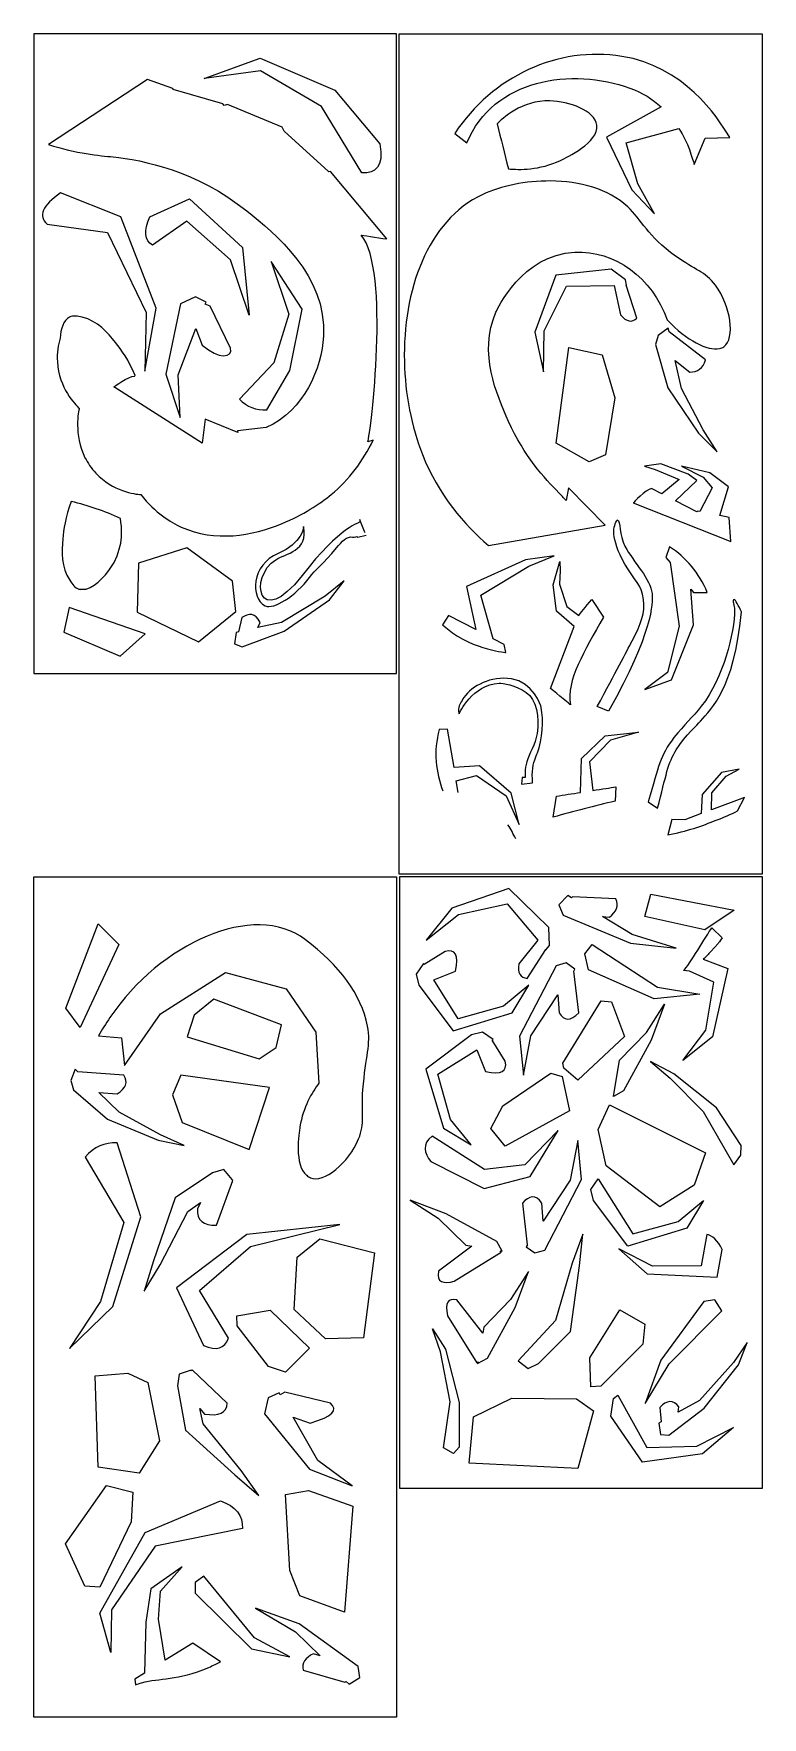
# Model space of a CAD drawing. Header units: inches. Extents: x -33 to 44, y -91 to 85.
import ezdxf

# ---------------------------------------------------------------- set-up
doc = ezdxf.new("R2010")
doc.units = ezdxf.units.IN
doc.layers.get('0').update_dxf_attribs({"linetype": 'CONTINUOUS'})

msp = doc.modelspace()

# ---------------------------------------------------------------- linework, layer by layer
for p, q in [((-14.79, 80.71), (-8.94, 82.85)), ((-8.94, 82.85), (-1.11, 79.49)), ((-8.9, 81.51), (-14.79, 80.71)), ((-2.53, 77.78), (-8.9, 81.51)), ((-20.72, 80.59), (-31.1, 73.79)), ((-18.09, 79.65), (-20.72, 80.59)), ((-20.72, 80.59), (-20.72, 80.59)), ((-18.05, 79.55), (-18.09, 79.65)), ((-18.03, 79.56), (-18.05, 79.55)), ((-12.86, 78.07), (-18.03, 79.56)), ((-1.11, 79.49), (3.58, 73.87)), ((-12.71, 77.89), (-12.86, 78.07)), ((-12.35, 77.99), (-12.71, 77.89)), ((-6.62, 75.6), (-12.35, 77.99)), ((1.72, 70.83), (-2.53, 77.78)), ((33.03, 77.75), (27.31, 74.56)), ((-6.44, 75.2), (-6.62, 75.6)), ((-1.78, 70.98), (-6.44, 75.2)), ((11.43, 74.95), (12.7, 73.96)), ((27.31, 74.56), (29.96, 69.06)), ((29.4, 73.99), (34.91, 75.49)), ((36.5, 71.69), (37.64, 74.46)), ((37.64, 74.46), (40.22, 74.53)), ((30.59, 69.68), (29.4, 73.99)), ((-1.81, 70.94), (-1.78, 70.98)), ((-1.59, 70.96), (-1.81, 70.94)), ((4.31, 63.91), (-1.59, 70.96)), ((29.96, 69.06), (32.34, 66.54)), ((32.34, 66.54), (30.59, 69.68)), ((-23.54, 66.22), (-29.83, 68.74)), ((-20.48, 66.23), (-16.35, 68.1)), ((-16.35, 68.1), (-10.79, 63)), ((-31.24, 65.46), (-24.92, 64.59)), ((-19.83, 56.66), (-23.54, 66.22)), ((-16.63, 65.77), (-20.2, 63.26)), ((-12.06, 61.73), (-16.63, 65.77)), ((-24.92, 64.59), (-20.89, 56.2)), ((-10.08, 55.92), (-12.06, 61.73)), ((-10.79, 63), (-10.08, 55.92)), ((-4.54, 56.55), (-7.79, 61.56)), ((-7.79, 61.56), (-5.92, 56.05)), ((22.01, 60.12), (19.82, 54.16)), ((27.8, 60.76), (22.01, 60.12)), ((29.33, 59.64), (27.8, 60.76)), ((20.78, 54.3), (23.13, 58.97)), ((23.13, 58.97), (28.11, 59.05)), ((28.11, 59.05), (28.78, 55.96)), ((29.42, 59.07), (29.33, 59.64)), ((30.51, 55.63), (29.4, 59.07)), ((29.4, 59.07), (29.42, 59.07)), ((-21, 50.08), (-19.83, 56.66)), ((-17.28, 57.11), (-18.8, 49.77)), ((-15.72, 57.85), (-17.28, 57.11)), ((-14.6, 57.3), (-15.72, 57.85)), ((-14.69, 57.07), (-14.6, 57.3)), ((-14.16, 56.86), (-14.69, 57.07)), ((-12.03, 52.47), (-14.16, 56.86)), ((-5.83, 50.14), (-4.54, 56.55)), ((-20.89, 56.2), (-21, 50.08)), ((-5.92, 56.05), (-7.49, 50.95)), ((-17.52, 49.68), (-15.66, 54.54)), ((-15.66, 54.54), (-15, 52.78)), ((19.82, 54.16), (20.73, 49.99)), ((20.73, 49.99), (20.78, 54.3)), ((32.75, 53.81), (32.45, 52.85)), ((33.79, 54.56), (32.75, 53.81)), ((33.87, 54.19), (33.79, 54.56)), ((37.68, 51.24), (33.87, 54.19)), ((32.45, 52.85), (33.73, 48.32)), ((35.17, 48.27), (34.53, 51.17)), ((34.53, 51.17), (36.04, 49.98)), ((39.15, 52.44), (39.15, 52.44)), ((-22.09, 49.54), (-22.11, 49.55)), ((-18.8, 49.77), (-17.3, 45.2)), ((-17.3, 45.2), (-17.52, 49.68)), ((-7.49, 50.95), (-11.11, 47.15)), ((-8.23, 46.03), (-5.83, 50.14)), ((-15, 42.53), (-24.25, 48.43)), ((33.73, 48.32), (36.95, 43.59)), ((37.45, 43.92), (35.17, 48.27)), ((-14.68, 45.04), (-15, 42.53)), ((-11.27, 43.64), (-14.68, 45.04)), ((-8.3, 44.16), (-11.3, 43.81)), ((-11.3, 43.81), (-11.27, 43.64)), ((2.91, 42.86), (2.33, 42.67)), ((36.95, 43.59), (38.9, 41.63)), ((38.9, 41.63), (37.45, 43.92)), ((33.02, 40.36), (31.29, 40.12)), ((31.29, 40.12), (32.42, 39.76)), ((32.42, 39.76), (34.93, 38.72)), ((35.87, 39.29), (33.02, 40.36)), ((38.15, 39.41), (35.16, 40.13)), ((35.16, 40.13), (37.45, 38.96)), ((36.78, 38.62), (35.87, 39.29)), ((37.45, 38.96), (38.39, 37.84)), ((40.1, 37.96), (38.15, 39.41)), ((23.33, 37.86), (23.1, 36.53)), ((27.19, 33.96), (23.33, 37.86)), ((33.12, 37.22), (32.04, 37.77)), ((34.93, 38.72), (33.12, 37.22)), ((34.55, 36.48), (36.78, 38.62)), ((38.39, 37.84), (37.1, 35.37)), ((39.2, 34.95), (40.1, 37.96)), ((30.13, 36.27), (40.33, 32.23)), ((36.79, 35.33), (34.55, 36.48)), ((36.85, 35.42), (36.79, 35.33)), ((37.1, 35.37), (36.85, 35.42)), ((14.97, 31.8), (27.19, 33.96)), ((40.17, 34.75), (39.2, 34.95)), ((40.33, 32.23), (40.17, 34.75)), ((1.28, 32.67), (2.16, 32.88)), ((18.85, 30.32), (12.65, 27.51)), ((21.86, 30.73), (18.85, 30.32)), ((19.2, 29.65), (21.86, 30.73)), ((21.73, 27.68), (22.43, 30.15)), ((22.43, 30.15), (22.46, 29.19)), ((33.91, 31.67), (33.55, 30.57)), ((33.55, 30.57), (33.98, 30.02)), ((33.98, 30.02), (34.92, 23.38)), ((14.18, 26.61), (19.2, 29.65)), ((22.46, 29.19), (22.41, 27.78)), ((-2.14, 26.52), (-6.7, 23.76)), ((-0.16, 28.12), (-2.14, 26.52)), ((-1.69, 26.13), (-0.16, 28.12)), ((12.65, 27.51), (13.63, 23.01)), ((15.44, 22.06), (14.18, 26.61)), ((22.1, 24.93), (21.73, 27.68)), ((22.41, 27.78), (23.16, 25.44)), ((36.42, 23.5), (36.14, 27.25)), ((36.14, 27.25), (36.43, 26.88)), ((36.43, 26.88), (37.87, 26.9)), ((-6.44, 22.84), (-1.69, 26.13)), ((23.93, 23.33), (22.1, 24.93)), ((23.16, 25.44), (24.41, 24.48)), ((25.78, 26.17), (27.01, 24.32)), ((-10.87, 24.26), (-11.19, 22.78)), ((-6.7, 23.76), (-9.17, 23.22)), ((-9.17, 23.22), (-8.94, 23.74)), ((10.79, 24.5), (10.16, 23.52)), ((13.63, 23.01), (10.79, 24.5)), ((21.47, 16.85), (23.93, 23.33)), ((34.92, 23.38), (33.7, 18.52)), ((34.12, 17.76), (36.42, 23.5)), ((-11.46, 22.72), (-11.64, 21.53)), ((-11.64, 21.53), (-10.82, 21.21)), ((-11.19, 22.78), (-11.46, 22.72)), ((-10.82, 21.21), (-6.44, 22.84)), ((16.61, 21.45), (15.44, 22.06)), ((16.79, 20.62), (16.61, 21.45)), ((33.7, 18.52), (31.35, 16.73)), ((31.35, 16.73), (34.12, 17.76)), ((27.54, 14.46), (26.36, 14.96)), ((10.67, 12.57), (9.82, 12.56)), ((11.36, 8.56), (10.67, 12.57)), ((24.7, 9.5), (27.18, 11.88)), ((27.73, 11.42), (25.54, 9.17)), ((27.18, 11.88), (30.68, 12.26)), ((30.68, 12.26), (27.73, 11.42)), ((24.61, 5.97), (24.7, 9.5)), ((25.54, 9.17), (25.9, 6.17)), ((14.01, 8.74), (11.36, 8.56)), ((11.6, 7.16), (13.72, 7.74)), ((11.81, 5.96), (11.6, 7.16)), ((13.72, 7.74), (16.83, 5.61)), ((17.33, 5.89), (14.01, 8.74)), ((18.48, 7.51), (18.44, 6.84)), ((18.8, 7.53), (18.48, 7.51)), ((39.35, 8.06), (37.33, 5.74)), ((38.36, 5.93), (39.85, 7.67)), ((41.22, 8.41), (39.35, 8.06)), ((39.85, 7.67), (41.22, 8.41)), ((16.83, 5.61), (18.19, 2.62)), ((18.19, 2.62), (17.33, 5.89)), ((18.44, 6.84), (19.57, 6.98)), ((21.75, 3.37), (22.08, 5.57)), ((28.29, 6.54), (28.23, 5.04)), ((37.33, 5.74), (37.23, 3.74)), ((38.33, 4.15), (38.36, 5.93)), ((41.76, 5.43), (38.33, 4.15)), ((41.04, 4.02), (41.76, 5.43)), ((31.67, 4.97), (32.68, 4.3)), ((37.23, 3.74), (35.52, 3.09)), ((34.17, 3.11), (33.75, 1.53)), ((35.52, 3.09), (34.17, 3.11)), ((17.11, -4.09), (11.12, -6.15)), ((21.27, -8.18), (17.11, -4.09)), ((23.28, -4.84), (22.33, -5.82)), ((23.65, -5.07), (23.28, -4.84)), ((23.75, -4.96), (23.65, -5.07)), ((28.29, -5.19), (23.75, -4.96)), ((11.12, -6.15), (8.45, -9.49)), ((8.45, -9.49), (11.83, -6.82)), ((11.83, -6.82), (16.93, -5.69)), ((16.93, -5.69), (20.14, -9.5)), ((22.33, -5.82), (22.8, -6.89)), ((22.8, -6.89), (29.82, -9.82)), ((30, -8.9), (26.91, -7.03)), ((26.91, -7.03), (27.63, -7.1)), ((21.37, -10.08), (21.27, -8.18)), ((38.36, -8.21), (39.42, -9.27)), ((20.14, -9.5), (18.16, -11.98)), ((19, -13.52), (20.97, -10.49)), ((20.97, -10.49), (20.98, -10.51)), ((20.98, -10.51), (21.37, -10.08)), ((29.82, -9.82), (34.63, -10.34)), ((34.63, -10.34), (30, -8.9)), ((39, -9.87), (38.25, -10.7)), ((8.16, -11.94), (7.39, -13.06)), ((8.23, -12.04), (8.16, -11.94)), ((10.44, -10.68), (8.23, -12.04)), ((22.05, -12.19), (18.23, -19.57)), ((23.11, -11.88), (22.05, -12.19)), ((24.02, -12.54), (23.11, -11.88)), ((37.45, -11.51), (40.03, -12.46)), ((-19.38, -17.23), (-12.57, -12.89)), ((-12.57, -12.89), (-6.23, -14.6)), ((7.39, -13.06), (7.66, -14.22)), ((9.24, -13.65), (11.52, -12.74)), ((11.8, -17.74), (9.24, -13.65)), ((23.89, -12.74), (24.02, -12.54)), ((23.91, -12.75), (23.89, -12.74)), ((24.42, -17.12), (23.91, -12.75)), ((36.02, -12.76), (35.4, -12.68)), ((38.56, -13.89), (36.02, -12.76)), ((37.74, -18.93), (38.56, -13.89)), ((40.03, -12.46), (38.43, -19.63)), ((-6.23, -14.6), (-3.1, -19.13)), ((7.66, -14.22), (11.28, -19.01)), ((19.18, -14.23), (16.55, -16.42)), ((17.43, -17.13), (19.18, -14.23)), ((19.41, -19.52), (22.24, -15.23)), ((22.24, -15.23), (22.37, -17.1)), ((-23.14, -22.63), (-19.38, -17.23)), ((11.28, -19.01), (17.43, -17.13)), ((16.55, -16.42), (11.8, -17.74)), ((-3.1, -19.13), (-2.8, -24.49)), ((14.34, -19.14), (13.18, -19.41)), ((15.46, -19.91), (14.34, -19.14)), ((35.32, -22.09), (37.74, -18.93)), ((-25.87, -19.51), (-23.44, -19.73)), ((-23.44, -19.73), (-23.14, -22.63)), ((13.18, -19.41), (8.39, -23.03)), ((9.66, -23.55), (13.75, -20.98)), ((13.75, -20.98), (14.66, -23.26)), ((15.36, -19.97), (15.46, -19.91)), ((16.73, -22.19), (15.36, -19.97)), ((18.23, -19.57), (18.62, -23.65)), ((18.62, -23.65), (19.41, -19.52)), ((38.43, -19.63), (35.32, -22.09)), ((-28.31, -23.01), (-28.75, -24.21)), ((-28.75, -24.21), (-28.48, -25.18)), ((-28.03, -23.28), (-28.31, -23.01)), ((-23.23, -23.64), (-28.03, -23.28)), ((8.39, -23.03), (10.27, -29.18)), ((10.98, -28.3), (9.66, -23.55)), ((-28.48, -25.18), (-24.92, -28.26)), ((-23.69, -27.51), (-25.82, -25.44)), ((-25.82, -25.44), (-23.9, -25.59)), ((-19.39, -29.89), (-23.69, -27.51)), ((-24.92, -28.26), (-19.62, -30.43)), ((-16.91, -30.99), (-19.39, -29.89)), ((10.27, -29.18), (13.17, -30.93)), ((13.17, -30.93), (10.98, -28.3)), ((22.28, -29.45), (18.78, -33.03)), ((19.34, -34.25), (22.28, -29.45)), ((-21.45, -38.46), (-23.91, -30.72)), ((-19.62, -30.43), (-16.91, -30.99)), ((14.56, -33.53), (9.08, -30.03)), ((24.31, -30.49), (23.52, -34.62)), ((24.71, -34.58), (24.31, -30.49)), ((-27.25, -32.22), (-23.2, -39.07)), ((8.93, -32.67), (14.53, -35.5)), ((18.78, -33.03), (14.56, -33.53)), ((-13.92, -33.87), (-17.84, -36.5)), ((-12.74, -33.53), (-13.92, -33.87)), ((-13.52, -39.36), (-11.81, -34.68)), ((-11.86, -34.55), (-12.74, -33.53)), ((-11.92, -34.59), (-11.86, -34.55)), ((-11.81, -34.68), (-11.92, -34.59)), ((14.53, -35.5), (19.34, -34.25)), ((23.52, -34.62), (20.69, -38.91)), ((20.88, -41.96), (24.71, -34.58)), ((-17.84, -36.5), (-20.09, -43.08)), ((-16.5, -37.93), (-15.18, -36.97)), ((-15.18, -36.97), (-15.51, -37.65)), ((10.53, -38.15), (6.75, -36.74)), ((6.75, -36.74), (9.7, -38.63)), ((-24.35, -47.86), (-21.45, -38.46)), ((-19.4, -43.5), (-16.5, -37.93)), ((9.7, -38.63), (12.6, -41.44)), ((15.83, -41.05), (10.53, -38.15)), ((18.52, -37.03), (19.03, -41.39)), ((20.69, -38.91), (20.56, -37.04)), ((-23.2, -39.07), (-25.66, -47.33)), ((-10.33, -40.34), (-17.71, -45.92)), ((-0.58, -39.28), (-10.33, -40.34)), ((-9.94, -41.59), (-0.58, -39.28)), ((37.82, -40.32), (37.25, -43.59)), ((-15.28, -46.2), (-9.94, -41.59)), ((13.22, -41.55), (9.74, -44.16)), ((11.39, -45.22), (16.31, -42.17)), ((12.6, -41.44), (13.22, -41.55)), ((16.4, -42.08), (15.83, -41.05)), ((16.31, -42.17), (16.2, -42.05)), ((16.2, -42.05), (16.4, -42.08)), ((19.05, -41.41), (18.91, -41.61)), ((18.91, -41.61), (19.82, -42.26)), ((19.03, -41.39), (19.05, -41.41)), ((19.82, -42.26), (20.88, -41.96)), ((32.15, -43.65), (28.62, -41.81)), ((28.62, -41.81), (31.58, -44.45)), ((38.92, -44.79), (39.44, -41.88)), ((-20.09, -43.08), (-21.09, -46.24)), ((-21.09, -46.24), (-19.4, -43.5)), ((37.25, -43.59), (32.15, -43.65)), ((19.17, -44.19), (17.28, -47.14)), ((17.77, -47.97), (19.17, -44.19)), ((31.58, -44.45), (38.92, -44.79)), ((-25.66, -47.33), (-28.91, -52.25)), ((-17.71, -45.92), (-14.86, -51.93)), ((-12.27, -51.19), (-15.28, -46.2)), ((14.37, -50.66), (11.66, -47.18)), ((17.28, -47.14), (14.47, -50.04)), ((-28.91, -52.25), (-24.35, -47.86)), ((10.69, -48.83), (13.75, -53.75)), ((14.87, -53.27), (17.77, -47.97)), ((14.47, -50.04), (14.37, -50.66)), ((42.04, -51.63), (40.61, -53.73)), ((41.15, -53.98), (42.04, -51.63)), ((-16.15, -54.54), (-17.43, -54.94)), ((-16.13, -54.61), (-16.15, -54.54)), ((-16.01, -54.54), (-16.13, -54.61)), ((-12.39, -57.98), (-16.01, -54.54)), ((13.75, -53.75), (13.87, -53.65)), ((13.83, -53.84), (14.87, -53.27)), ((13.87, -53.65), (13.83, -53.84)), ((40.61, -53.73), (37.05, -57.7)), ((37.56, -58.51), (41.15, -53.98)), ((-17.43, -54.94), (-17.6, -56.16)), ((-17.6, -56.16), (-16.74, -60.8)), ((-8.09, -57.41), (-8.5, -59.09)), ((-6.95, -56.89), (-8.09, -57.41)), ((-6.83, -57.1), (-6.95, -56.89)), ((-6.34, -56.83), (-6.83, -57.1)), ((-1.59, -57.97), (-6.34, -56.83)), ((37.05, -57.7), (34.84, -58.93)), ((-14.89, -60.15), (-15.25, -58.55)), ((-15.25, -58.55), (-14.76, -59.12)), ((-8.5, -59.09), (-3.79, -64.91)), ((-2.91, -63.98), (-5.49, -59.46)), ((-5.49, -59.46), (-3.71, -60.06)), ((32.91, -58.42), (33.03, -59.94)), ((33.84, -61.34), (37.56, -58.51)), ((34.84, -58.93), (34.91, -58.36)), ((-16.74, -60.8), (-11.6, -65.48)), ((-10.94, -65.02), (-14.89, -60.15)), ((33.03, -59.94), (32.79, -60.07)), ((32.79, -60.07), (32.96, -61.26)), ((32.96, -61.26), (33.84, -61.34)), ((-9.09, -67.66), (-10.94, -65.02)), ((-3.79, -64.91), (0.69, -66.65)), ((0.69, -66.65), (-2.91, -63.98)), ((-11.6, -65.48), (-9.09, -67.66)), ((-20.99, -71.54), (-13.08, -68.2)), ((-25.74, -79.98), (-20.99, -71.54)), ((-10.8, -71.1), (-19.94, -72.95)), ((-19.94, -72.95), (-24.51, -79.62)), ((-17.1, -75.13), (-20.4, -77.42)), ((-19.37, -77.67), (-17.1, -75.13)), ((-20.4, -77.42), (-20.9, -80.91)), ((-19.57, -80.6), (-19.37, -77.67)), ((-24.59, -84.1), (-25.74, -79.98)), ((-24.51, -79.62), (-24.59, -84.1)), ((-20.9, -80.91), (-21.06, -86.26)), ((-18.87, -84.89), (-19.57, -80.6)), ((-9.42, -79.46), (-5.24, -81.93)), ((-4.86, -81.07), (-9.42, -79.46)), ((1.31, -85.54), (-4.86, -81.07)), ((-5.24, -81.93), (-2.67, -84.45)), ((-16, -83.1), (-18.87, -84.89)), ((-13.08, -85.05), (-16, -83.1)), ((-2.67, -84.45), (-3.35, -84.22)), ((-21.06, -86.26), (-22.05, -86.88)), ((-4.43, -85.94), (-0.06, -87.19)), ((1.51, -86.69), (1.31, -85.54)), ((-22.05, -86.88), (-21.98, -87.48)), ((-0.06, -87.19), (0.05, -87.12)), ((0.05, -87.12), (0.37, -87.42)), ((0.37, -87.42), (1.51, -86.69))]:
    msp.add_line(p, q)
for points in [[(5.35, 18.4), (5.35, 85.4), (-32.65, 85.4), (-32.65, 18.4)], [(5.62, 85.39), (43.62, 85.39), (43.62, -2.61), (5.62, -2.61)], [(22.05, 42.54), (23.39, 52.53), (26.88, 51.76), (28.2, 47.28), (27.23, 41.3), (25.51, 40.59)], [(-11.85, 28.09), (-16.63, 31.56), (-21.69, 29.98), (-21.82, 24.84), (-15.4, 21.72), (-11.49, 24.89)], [(-28.95, 25.34), (-29.51, 22.73), (-23.6, 20.22), (-20.97, 22.55)], [(-32.65, -90.87), (-32.65, -2.88), (5.35, -2.88), (5.35, -90.87)], [(43.64, -66.88), (43.64, -2.88), (5.64, -2.88), (5.64, -66.88)], [(40.7, -6.37), (37.62, -8.44), (31.34, -7.03), (31.95, -4.7)], [(-29.3, -16.61), (-25.9, -7.79), (-23.75, -9.96), (-27.79, -18.66)], [(25.05, -10.94), (25.83, -9.96), (32.66, -14.43), (37.08, -15.17), (32.3, -15.66), (25.45, -12.62)], [(-16.58, -19.62), (-9.03, -21.92), (-7.25, -20.76), (-6.7, -18.36), (-13.79, -15.68), (-15.84, -17.35)], [(26.75, -15.85), (27.84, -15.98), (29.22, -19.61), (24.31, -24.15), (22.86, -22.9), (22.76, -22.38)], [(31.51, -19.16), (33.4, -16.21), (31.99, -19.99), (29.09, -25.28), (28.06, -25.86), (28.7, -22.06)], [(40.64, -33.04), (41.4, -32.02), (41.41, -31.01), (38.85, -27.06), (34.37, -23.49), (31.93, -22.2), (34, -23.95), (37.46, -27.44)], [(-18.12, -25.7), (-17.11, -28.59), (-10.08, -31.43), (-7.97, -24.94), (-17.24, -23.63)], [(22.68, -23.78), (23.44, -27.38), (16.71, -31.09), (15.23, -29.23), (16.46, -26.86), (21.5, -23.44)], [(27.64, -26.75), (37.7, -31.79), (36.51, -35.16), (32.92, -37.43), (27.28, -33.14), (26.45, -29.33)], [(26.45, -34.48), (30.09, -40.27), (34.84, -38.95), (37.47, -36.76), (35.72, -39.66), (29.56, -41.55), (25.95, -36.75), (25.68, -35.6)], [(19.12, -54.37), (20.21, -53.82), (23.55, -50.48), (24.49, -43.59), (24.86, -40.29), (23.74, -43.31), (21.97, -49.33), (18.06, -53.54)], [(1.87, -51.14), (-2.11, -51.26), (-5.37, -48.19), (-5.05, -42.71), (-2.7, -40.78), (3.03, -42.24)], [(37.53, -47.35), (33.01, -53.48), (31.36, -58.03), (33.87, -53.88), (39.4, -48.31), (38.68, -47.16)], [(-7.88, -48.23), (-3.76, -52.24), (-6.29, -54.74), (-8.05, -54.16), (-11.33, -49.9), (-11.38, -48.85)], [(31.12, -51.82), (26.73, -56.22), (25.68, -56.26), (25.59, -53.23), (28.71, -48.22), (31.34, -49.72)], [(11.9, -57.92), (11.91, -62.6), (11.32, -63.26), (10.27, -62.67), (10.95, -57.84), (9.94, -52.61), (9.12, -50.2), (10.46, -52.33)], [(-26.23, -55.12), (-22.8, -54.83), (-20.7, -55.81), (-19.47, -61.94), (-21.61, -65.31), (-25.89, -64.67)], [(12.94, -64.27), (13.4, -59.42), (17.4, -57.46), (24.17, -57.54), (25.95, -58.78), (24.31, -64.81)], [(27.78, -59.35), (28.04, -57.48), (28.5, -57.13), (31.56, -62.63), (36.79, -62.49), (40.61, -60.52), (37.36, -63.29), (31.08, -64.16)], [(-25.74, -77.25), (-27.29, -77.15), (-29.31, -72.71), (-25.04, -66.61), (-22.26, -67.31), (-22.43, -70.4)], [(-3.89, -67.14), (0.76, -68.76), (-0.12, -79.88), (-4.77, -78.16), (-5.83, -75.49), (-6.27, -67.53)], [(-9.54, -82.56), (-14.83, -76.08), (-15.73, -76.75), (-15.76, -77.86), (-9.86, -83.71), (-5.84, -84.55)]]:
    msp.add_lwpolyline(points, close=True)
for centre, major_axis, ratio, start_param, end_param in [((30.48, 61.73), (9.28, -8.98), 0.278453, 6.101148, 6.227585), ((27.34, 44.22), (25.55, 10.51), 0.810278, 3.101133, 3.168369), ((-27.59, 28.37), (1.03, 0.58), 0.971051, 3.933508, 4.049639), ((-20.19, -48.53), (34.96, 53.33), 0.341561, 6.071855, 6.140141), ((-3.15, -33.25), (-0.14, -1.25), 0.999377, 5.592012, 5.958889)]:
    msp.add_ellipse(centre, major_axis=major_axis, ratio=ratio, start_param=start_param, end_param=end_param)
for points, knots in [([(40.22, 74.53), (38.89, 76.83), (35.39, 81.98), (28.94, 83.03), (22.26, 84.11), (15.38, 80.94), (11.43, 74.95)], [2, 2, 2, 2, 3, 3, 3, 4, 4, 4, 4]), ([(12.7, 73.96), (15.45, 80.73), (23.74, 81.87), (29.76, 79.71), (31.09, 79.23), (32.17, 78.53), (33.03, 77.75)], [5, 5, 5, 5, 6, 6, 6, 7, 7, 7, 7]), ([(22.52, 72.14), (23.12, 72.43), (26.52, 74.01), (26.31, 75.81), (26.13, 77.35), (23.39, 78.32), (21.4, 78.37), (18.43, 78.45), (16.37, 76.47), (15.87, 75.97)], [1, 1, 1, 1, 2, 2, 2, 3, 3, 3, 4, 4, 4, 4]), ([(-24.34, 72.51), (-21.25, 72.17), (-15.58, 71.06), (-10.35, 66.85), (-7.43, 64.51), (-1.94, 60.1), (-2.31, 53.72), (-2.49, 50.4), (-4.31, 45.96), (-8.3, 44.16)], [24, 24, 24, 24, 25, 25, 25, 26, 26, 26, 27, 27, 27, 27]), ([(39.6, 52.63), (40.85, 53.49), (40.33, 56.91), (38.73, 59.06), (37.64, 60.52), (36.62, 60.63), (34.56, 62.11), (31.63, 64.21), (30.99, 65.91), (29.54, 67.28), (27.55, 69.16), (24.49, 69.95), (21.46, 69.98), (18.85, 70), (16.26, 69.46), (14.36, 68.57), (8.54, 65.83), (6, 58.45), (6.16, 51.07), (6.24, 47.67), (6.89, 44.28), (8.06, 41.33)], [14, 14, 14, 14, 15, 15, 15, 16, 16, 16, 17, 17, 17, 18, 18, 18, 19, 19, 19, 20, 20, 20, 21, 21, 21, 21]), ([(15.75, 56.24), (15.87, 56.51), (18.44, 62.26), (24.02, 62.53), (28.14, 62.73), (32.15, 59.87), (33.67, 55.44)], [7, 7, 7, 7, 8, 8, 8, 9, 9, 9, 9]), ([(-22.02, 49.6), (-22.68, 51.19), (-23.48, 52.34), (-24.07, 53.06), (-24.92, 54.11), (-25.93, 55.33), (-27.57, 55.71), (-28.06, 55.82), (-28.49, 55.92), (-28.9, 55.71), (-29.55, 55.39), (-29.82, 54.5), (-29.88, 53.52)], [35, 35, 35, 35, 36, 36, 36, 37, 37, 37, 38, 38, 38, 39, 39, 39, 39]), ([(23.1, 36.53), (22.83, 36.81), (22.57, 37.08), (22.32, 37.34), (20.87, 38.85), (18.7, 41.15), (17.07, 44.8), (15.8, 47.67), (13.91, 51.92), (15.75, 56.24)], [4, 4, 4, 4, 5, 5, 5, 6, 6, 6, 7, 7, 7, 7]), ([(-29.88, 53.52), (-30.08, 52.82), (-30.23, 51.99), (-30.17, 51.04), (-30, 48.28), (-28.3, 46.57), (-27.89, 46.18)], [39, 39, 39, 39, 40, 40, 40, 41, 41, 41, 41]), ([(-27.89, 46.18), (-27.95, 45.91), (-28.47, 43.42), (-27.28, 41.01), (-27, 40.46), (-26.64, 39.91), (-26.15, 39.39)], [41, 41, 41, 41, 42, 42, 42, 43, 43, 43, 43]), ([(-21.43, 37.14), (-19.91, 35.22), (-18.3, 34.25), (-17.2, 33.75), (-13.66, 32.15), (-9.8, 32.81), (-6.64, 34.11), (-4.48, 35), (-2.66, 36.19), (-1.5, 37.15), (0.38, 38.7), (1.84, 40.66), (2.91, 42.86)], [1, 1, 1, 1, 2, 2, 2, 3, 3, 3, 4, 4, 4, 5, 5, 5, 5]), ([(-4.54, 28.69), (-9.14, 22.76), (-10.16, 28.52), (-7.3, 30.33), (-6.32, 30.94), (-3.81, 31.25), (-4.41, 33.81)], [1, 1, 1, 1, 2, 2, 2, 3, 3, 3, 3]), ([(-4.41, 33.81), (-4.3, 33.83), (-4.57, 32), (-7.06, 30.98), (-9.84, 29.83), (-10.02, 26.27), (-8.4, 25.5), (-7.54, 25.08), (-5.23, 26.51), (-3.76, 28.48), (-3.17, 29.28), (-2.37, 29.85), (-0.93, 31.57), (-0.39, 32.22), (0.16, 32.85), (0.73, 32.68), (0.99, 32.6), (1.19, 32.89), (1.28, 32.67)], [3, 3, 3, 3, 4, 4, 4, 5, 5, 5, 6, 6, 6, 7, 7, 7, 8, 8, 8, 9, 9, 9, 9]), ([(26.36, 14.96), (28.31, 18.59), (29.38, 20.63), (30.01, 21.83), (31, 23.7), (31.36, 24.73), (31.19, 26.17), (31.01, 27.75), (30.28, 28.08), (29.25, 29.87), (27.67, 32.62), (28.05, 33.94), (28.44, 34.49)], [0, 0, 0, 0, 1, 1, 1, 2, 2, 2, 3, 3, 3, 4, 4, 4, 4]), ([(28.44, 34.49), (28.85, 34.41), (28.64, 32.87), (29.25, 31.74), (30.21, 29.98), (31.95, 28.32), (32.09, 26.78)], [4, 4, 4, 4, 5, 5, 5, 6, 6, 6, 6]), ([(40.73, 25.12), (40.73, 22.64), (39.58, 17.98), (37.25, 14.98), (36.33, 13.81), (35.47, 13.09), (34.38, 11.7), (32.87, 9.75), (32.85, 8.82), (31.67, 4.97)], [5, 5, 5, 5, 6, 6, 6, 7, 7, 7, 8, 8, 8, 8]), ([(20.49, 14.86), (20.46, 15.01), (19.64, 17.54), (17.36, 17.86), (15.22, 18.15), (13.26, 17.16), (12.39, 15.89), (12.13, 15.51), (11.85, 15.12), (11.84, 14.72), (11.83, 14.51), (11.84, 14.32), (11.88, 14.18)], [3, 3, 3, 3, 4, 4, 4, 5, 5, 5, 6, 6, 6, 7, 7, 7, 7]), ([(11.88, 14.18), (11.93, 14.29), (13.28, 17.25), (16.07, 17.4), (16.46, 17.42), (17.79, 17.23), (18.92, 16.44), (20, 15.69), (20.31, 13.86), (20.05, 12.13), (19.89, 10.98), (19.21, 9.98), (18.97, 9.18), (18.75, 8.45), (18.8, 7.53), (18.8, 7.53)], [7, 7, 7, 7, 8, 8, 8, 9, 9, 9, 10, 10, 10, 11, 11, 11, 12, 12, 12, 12]), ([(32.68, 4.3), (33.54, 7.73), (33.78, 9.09), (34.61, 10.41), (35.65, 12.05), (36.84, 13.01), (37.17, 13.41)], [0, 0, 0, 0, 1, 1, 1, 2, 2, 2, 2]), ([(19.57, 6.98), (19.57, 6.98), (19.54, 7.73), (19.57, 8.14), (19.63, 9.12), (19.97, 9.78), (20.09, 10.09)], [0, 0, 0, 0, 1, 1, 1, 2, 2, 2, 2]), ([(-21.98, -87.48), (-21.78, -87.39), (-21.57, -87.32), (-21.35, -87.26), (-19.43, -86.73), (-17.64, -87.06), (-14.33, -85.65), (-13.85, -85.44), (-13.44, -85.24), (-13.08, -85.05)], [0, 0, 0, 0, 1, 1, 1, 2, 2, 2, 3, 3, 3, 3])]:
    msp.add_open_spline(points, degree=3, knots=knots)
for points in [[(15.87, 75.97), (16.27, 74.4), (16.66, 72.82), (17.05, 71.25)], [(34.91, 75.49), (35.88, 73.93), (36.31, 72.42), (36.5, 71.69)], [(-31.1, 73.79), (-28.2, 72.88), (-25.71, 72.61), (-24.34, 72.51)], [(3.58, 73.87), (4.04, 71.41), (3.13, 70.78), (1.72, 70.83)], [(17.05, 71.25), (18.2, 71.14), (20.29, 71.1), (22.52, 72.14)], [(-29.83, 68.74), (-31.76, 67.4), (-32.22, 66.31), (-31.24, 65.46)], [(-20.2, 63.26), (-21.09, 63.75), (-21.14, 64.77), (-20.48, 66.23)], [(2.32, 42.67), (2.63, 43.39), (4.73, 60.78), (1.63, 64.31)], [(1.63, 64.31), (1.63, 64.31), (3.34, 64.07), (4.31, 63.91)], [(28.78, 55.96), (29.42, 55.22), (30, 55.12), (30.51, 55.63)], [(33.67, 55.44), (35.71, 53.27), (37.91, 52.17), (39.15, 52.44)], [(-15, 52.78), (-13.26, 51.29), (-11.78, 51.45), (-12.03, 52.47)], [(36.04, 49.98), (36.85, 49.97), (37.42, 50.35), (37.68, 51.24)], [(39.15, 52.44), (39.15, 52.44), (39.15, 52.44), (39.15, 52.44)], [(39.15, 52.44), (39.15, 52.44), (39.15, 52.44), (39.15, 52.44)], [(-24.25, 48.43), (-24.25, 48.43), (-22.74, 49.58), (-22.09, 49.54)], [(-22.11, 49.55), (-22.08, 49.57), (-22.05, 49.58), (-22.02, 49.6)], [(-11.11, 47.15), (-10.33, 46.32), (-9.36, 45.96), (-8.23, 46.03)], [(2.33, 42.67), (2.32, 42.67), (2.32, 42.67), (2.32, 42.67)], [(8.06, 41.33), (9.74, 37.09), (12.43, 33.99), (14.97, 31.8)], [(-26.15, 39.39), (-24.36, 37.47), (-22.06, 37.2), (-21.43, 37.14)], [(32.04, 37.77), (31.4, 37.68), (30.13, 36.27), (30.13, 36.27)], [(-28.71, 36.42), (-29.33, 34.81), (-29.53, 33.43), (-29.6, 32.5)], [(-23.57, 34.65), (-25.22, 35.42), (-26.94, 35.99), (-28.71, 36.42)], [(-24.24, 30.05), (-23.23, 31.88), (-23.41, 33.76), (-23.57, 34.65)], [(1.57, 34.27), (1.57, 34.27), (-0.56, 33.82), (-4.54, 28.69)], [(-29.6, 32.5), (-29.7, 31.15), (-29.81, 29.56), (-28.87, 28.17)], [(-27.17, 27.25), (-26.05, 27.53), (-24.84, 28.96), (-24.24, 30.05)], [(37.87, 26.9), (37.04, 28.92), (35.65, 30.6), (33.91, 31.67)], [(-28.87, 28.17), (-28.59, 27.75), (-28.35, 27.39), (-27.91, 27.25)], [(-27.77, 27.23), (-27.57, 27.24), (-27.37, 27.25), (-27.17, 27.25)], [(32.09, 26.78), (32.18, 25.73), (32.18, 22.78), (27.54, 14.46)], [(-8.94, 23.74), (-9.42, 24.81), (-10.13, 24.74), (-10.87, 24.26)], [(24.41, 24.48), (24.6, 24.71), (25.12, 25.36), (25.78, 26.17)], [(37.17, 13.41), (38.36, 14.89), (40.61, 16.59), (41.46, 24.86)], [(40.72, 26.17), (40.41, 26.13), (40.73, 25.43), (40.73, 25.12)], [(41.46, 24.86), (41.19, 25.46), (40.78, 26.18), (40.72, 26.17)], [(10.16, 23.52), (12.81, 21), (16.56, 20.64), (16.79, 20.62)], [(27.01, 24.32), (25.01, 20.76), (23.08, 17.69), (23.55, 15.13)], [(23.55, 15.13), (23.55, 15.13), (22.21, 16.22), (21.47, 16.85)], [(20.09, 10.09), (20.66, 11.5), (20.73, 13.56), (20.49, 14.86)], [(9.82, 12.56), (9.16, 10.24), (9.48, 8.06), (10.17, 6.12)], [(22.08, 5.57), (22.85, 5.69), (23.74, 5.83), (24.61, 5.97)], [(25.9, 6.17), (26.86, 6.32), (27.72, 6.45), (28.29, 6.54)], [(28.23, 5.04), (26.09, 4.57), (23.91, 3.99), (21.75, 3.37)], [(38.81, 3.04), (39.62, 3.34), (40.36, 3.67), (41.04, 4.02)], [(33.75, 1.53), (35.65, 1.84), (37.4, 2.5), (38.81, 3.04)], [(27.63, -7.1), (28.39, -6.52), (28.65, -5.88), (28.29, -5.19)], [(-4.2, -9.46), (-9.63, -5.35), (-19.42, -9.86), (-24.67, -17.61)], [(35.4, -12.68), (35.99, -12.16), (37.77, -9.02), (38.36, -8.21)], [(2.3, -18.51), (1.65, -15.16), (-0.66, -12.14), (-4.2, -9.46)], [(11.52, -12.74), (11.89, -11.04), (11.49, -10.41), (10.44, -10.68)], [(39.42, -9.27), (39.19, -9.6), (39.04, -9.82), (39, -9.87)], [(18.16, -11.98), (17.96, -12.96), (18.32, -13.41), (19, -13.52)], [(38.25, -10.7), (37.99, -10.98), (37.72, -11.25), (37.45, -11.51)], [(-24.67, -17.61), (-25.1, -18.25), (-25.5, -18.88), (-25.87, -19.51)], [(22.37, -17.1), (22.87, -17.98), (23.56, -17.99), (24.42, -17.12)], [(1.82, -25.18), (2.1, -21.58), (2.69, -20.47), (2.3, -18.51)], [(14.66, -23.26), (16.35, -23.67), (16.93, -23.24), (16.73, -22.19)], [(-23.9, -25.59), (-23, -25.01), (-22.72, -24.37), (-23.23, -23.64)], [(-2.8, -24.49), (-3.52, -25.45), (-4.44, -27), (-4.77, -29.05)], [(1.37, -30.32), (2.06, -28.64), (1.63, -27.71), (1.82, -25.18)], [(-4.77, -29.05), (-4.87, -29.68), (-5.42, -33.11), (-4.05, -34.13)], [(-23.91, -30.72), (-25.21, -30.69), (-26.34, -31.14), (-27.25, -32.22)], [(-3.68, -34.39), (-2.3, -35.01), (0.36, -32.81), (1.37, -30.32)], [(9.08, -30.03), (7.94, -30.85), (8.27, -31.83), (8.93, -32.67)], [(20.56, -37.04), (19.91, -36.04), (19.22, -36.29), (18.52, -37.03)], [(-15.51, -37.65), (-15.56, -38.82), (-14.93, -39.42), (-13.52, -39.36)], [(39.44, -41.88), (39.01, -40.99), (38.33, -40.39), (37.82, -40.32)], [(9.74, -44.16), (9.47, -45.38), (10.27, -45.48), (11.39, -45.22)], [(11.66, -47.18), (10.74, -46.97), (10.37, -47.46), (10.69, -48.83)], [(-14.86, -51.93), (-13.51, -52.55), (-12.67, -52.25), (-12.27, -51.19)], [(-14.76, -59.12), (-13.27, -59.36), (-12.42, -59.03), (-12.39, -57.98)], [(-3.71, -60.06), (-1.31, -59.4), (-0.78, -58.7), (-1.59, -57.97)], [(34.91, -58.36), (34.3, -57.57), (33.63, -57.68), (32.91, -58.42)], [(-13.08, -68.2), (-11.51, -68.79), (-10.72, -69.74), (-10.8, -71.1)], [(-3.35, -84.22), (-4.22, -84.64), (-4.64, -85.19), (-4.43, -85.94)]]:
    msp.add_open_spline(points, degree=3)

doc.saveas('drawing.dxf')
